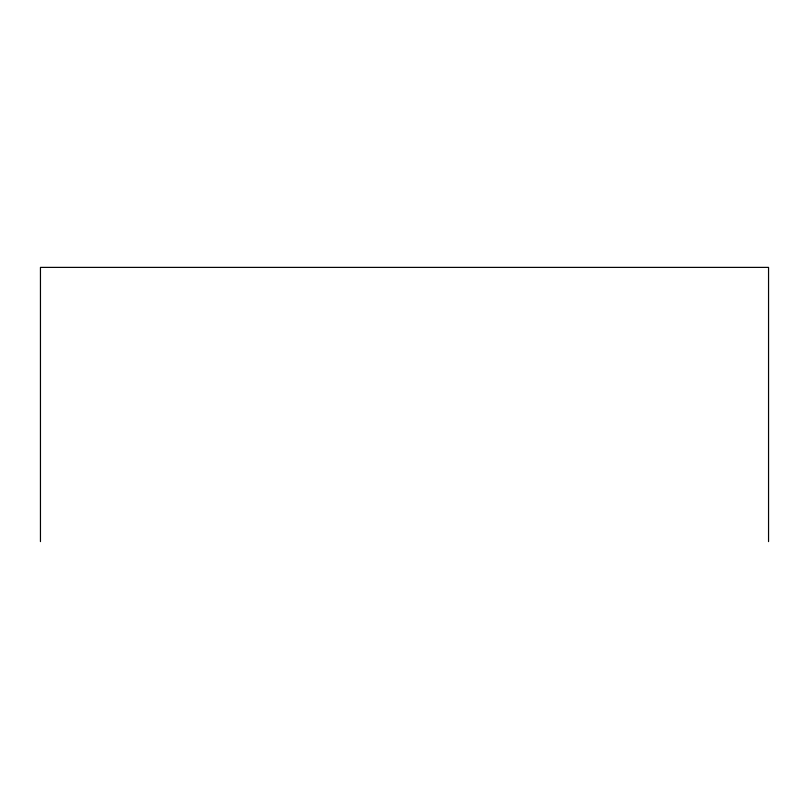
<?xml version="1.0" encoding="UTF-8"?>
<svg xmlns="http://www.w3.org/2000/svg" width="809" height="809" viewBox="0 0 809 809"><rect width="100%" height="100%" fill="white"/><g stroke="black" fill="none" stroke-linecap="round" stroke-linejoin="round"><path stroke-width="1.21" d="M768.55 541.615L768.55 267.385L40.45 267.385L40.45 541.615"/></g></svg>
